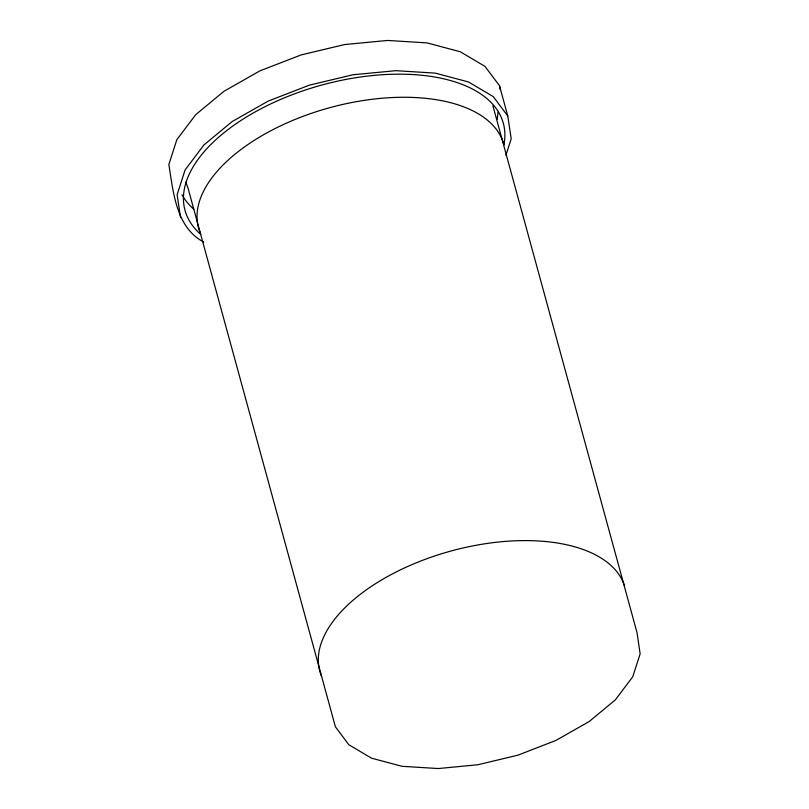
<?xml version="1.0" encoding="UTF-8"?>
<svg xmlns="http://www.w3.org/2000/svg" width="809" height="809" viewBox="0 0 809 809"><rect width="100%" height="100%" fill="white"/><g stroke="black" fill="none" stroke-linecap="round" stroke-linejoin="round"><path stroke-width="1.21" d="M505.888 155.338L511.197 138.824L507.779 115.97L499.507 85.744L484.935 66.348L460.21 51.736L427.01 42.897L387.602 40.45L344.664 44.546L301.14 54.921L259.972 70.848L223.982 91.265L195.626 114.757L176.817 139.735L168.859 164.5C173.338 192.158 176.018 227.491 203.716 242.063M507.779 115.97L493.207 96.574L468.482 81.962L435.282 73.123L395.874 70.676L352.936 74.772L309.402 85.147L268.244 101.074L232.254 121.492L203.888 144.983L185.089 169.961L177.12 194.726L180.538 217.591M492.863 105.686L637.057 632.79L640.141 653.894L632.739 676.769L615.356 699.846L589.164 721.557L555.965 740.417L518.003 755.151L477.886 764.748L438.326 768.55L402.043 766.305L371.493 758.164L348.76 744.684L335.391 726.775L187.931 187.749A158.251 81.274 -15.3 0 1 185.939 181.833M499.507 85.744L500.043 89.354M321.618 676.395A158.251 81.274 -15.3 0 1 444.141 552.982A158.251 81.274 -15.3 0 1 624.578 585.918M200.339 233.083A158.251 81.274 -15.3 0 1 325.198 108.972A158.251 81.274 -15.3 0 1 503.997 145.013M497.939 112.259A165.006 84.733 -15.3 0 1 497.07 119.439M193.836 209.218A165.006 84.733 -15.3 0 1 181.995 194.747M200.713 234.347A165.006 84.733 -15.3 0 1 315.368 86.876A165.006 84.733 -15.3 0 1 503.946 144.568"/></g></svg>
